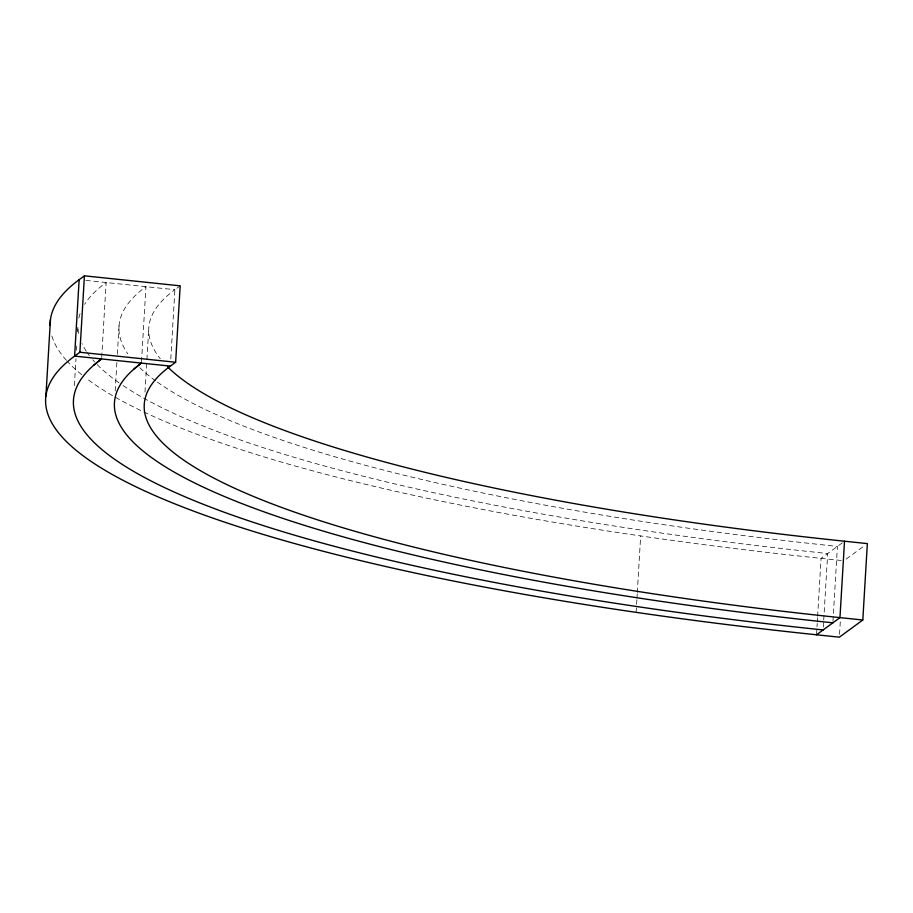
<?xml version="1.0" encoding="UTF-8"?>
<svg xmlns="http://www.w3.org/2000/svg" width="913" height="913" viewBox="0 0 913 913"><rect width="100%" height="100%" fill="white"/><g stroke="black" fill="none" stroke-linecap="round" stroke-linejoin="round"><path stroke-width="0.68" stroke-dasharray="4.57 3.42" d="M74.375 385.651L75.973 358.763M76.475 350.272L76.726 346.027M77.571 331.876L77.902 326.215M101.685 357.508L106.136 282.516A985.31 189.699 3.4 0 0 84.635 304.303M115.186 390.992L116.955 361.286M117.378 354.21L119.135 324.492M141.504 361.674L145.954 286.671A944.247 181.79 3.4 0 0 127.74 353.776M144.984 392.134L146.833 361M146.913 359.585L148.762 328.452M170.788 359.037L174.908 289.695L180.181 285.837M636.133 612.349L636.886 599.613M636.966 598.198L637.217 593.952M637.308 592.537L640.664 535.931M816.53 634.786L817.203 623.465M817.283 622.05L817.546 617.804M817.626 616.389L821.072 558.368L844.514 541.215M823.309 627.117L823.64 621.456M823.731 620.041L827.68 553.529A985.31 189.699 3.4 0 1 120.174 383.586M832.964 621.399L837.426 546.396A944.247 181.79 3.4 0 1 156.625 381.566M839.538 634.341L840.382 620.189M846.146 559.121L865.113 545.232M85.89 280.405L174.908 289.695A914.392 176.038 3.4 0 0 160.266 358.741M841.227 560.479L821.072 558.368A1013.145 195.051 3.4 0 1 86.084 378.176M81.668 374.695A1013.145 195.051 3.4 0 1 67.334 361.354M66.398 360.315A1013.145 195.051 3.4 0 1 51.208 333.542M119.021 382.787A985.31 189.699 3.4 0 1 95.568 362.906M94.598 361.868A985.31 189.699 3.4 0 1 92.749 359.79M89.371 355.636A985.31 189.699 3.4 0 1 87.134 352.532M86.267 351.254A985.31 189.699 3.4 0 1 81.999 343.596M78.666 333.473A985.31 189.699 3.4 0 1 77.925 326.432M78.815 318.089A985.31 189.699 3.4 0 1 80.846 311.63M155.507 380.767A944.247 181.79 3.4 0 1 139.78 367.711"/><path stroke-width="1.37" d="M45.901 396.196L50.432 319.778M175.638 362.244L79.888 352.247L74.604 356.104L170.366 366.113L175.638 362.244L180.181 285.837L84.43 275.829L79.146 279.698L74.604 356.104A1013.145 195.051 3.4 0 0 816.53 634.786L839.367 637.171L862.808 620.007L867.35 543.6L844.514 541.215A914.392 176.038 3.4 0 1 167.604 366.889M79.888 352.247L84.43 275.829M844.514 541.215L839.971 617.622L816.53 634.786M93.913 365.052L101.594 358.923A985.31 189.699 3.4 0 0 823.138 629.947M134.051 368.955L141.412 363.089A944.247 181.79 3.4 0 0 832.884 622.814M862.808 620.007L839.971 617.622A914.392 176.038 3.4 0 1 170.366 366.113M50.147 325.302A1013.145 195.051 3.4 0 1 79.146 279.698"/></g></svg>
